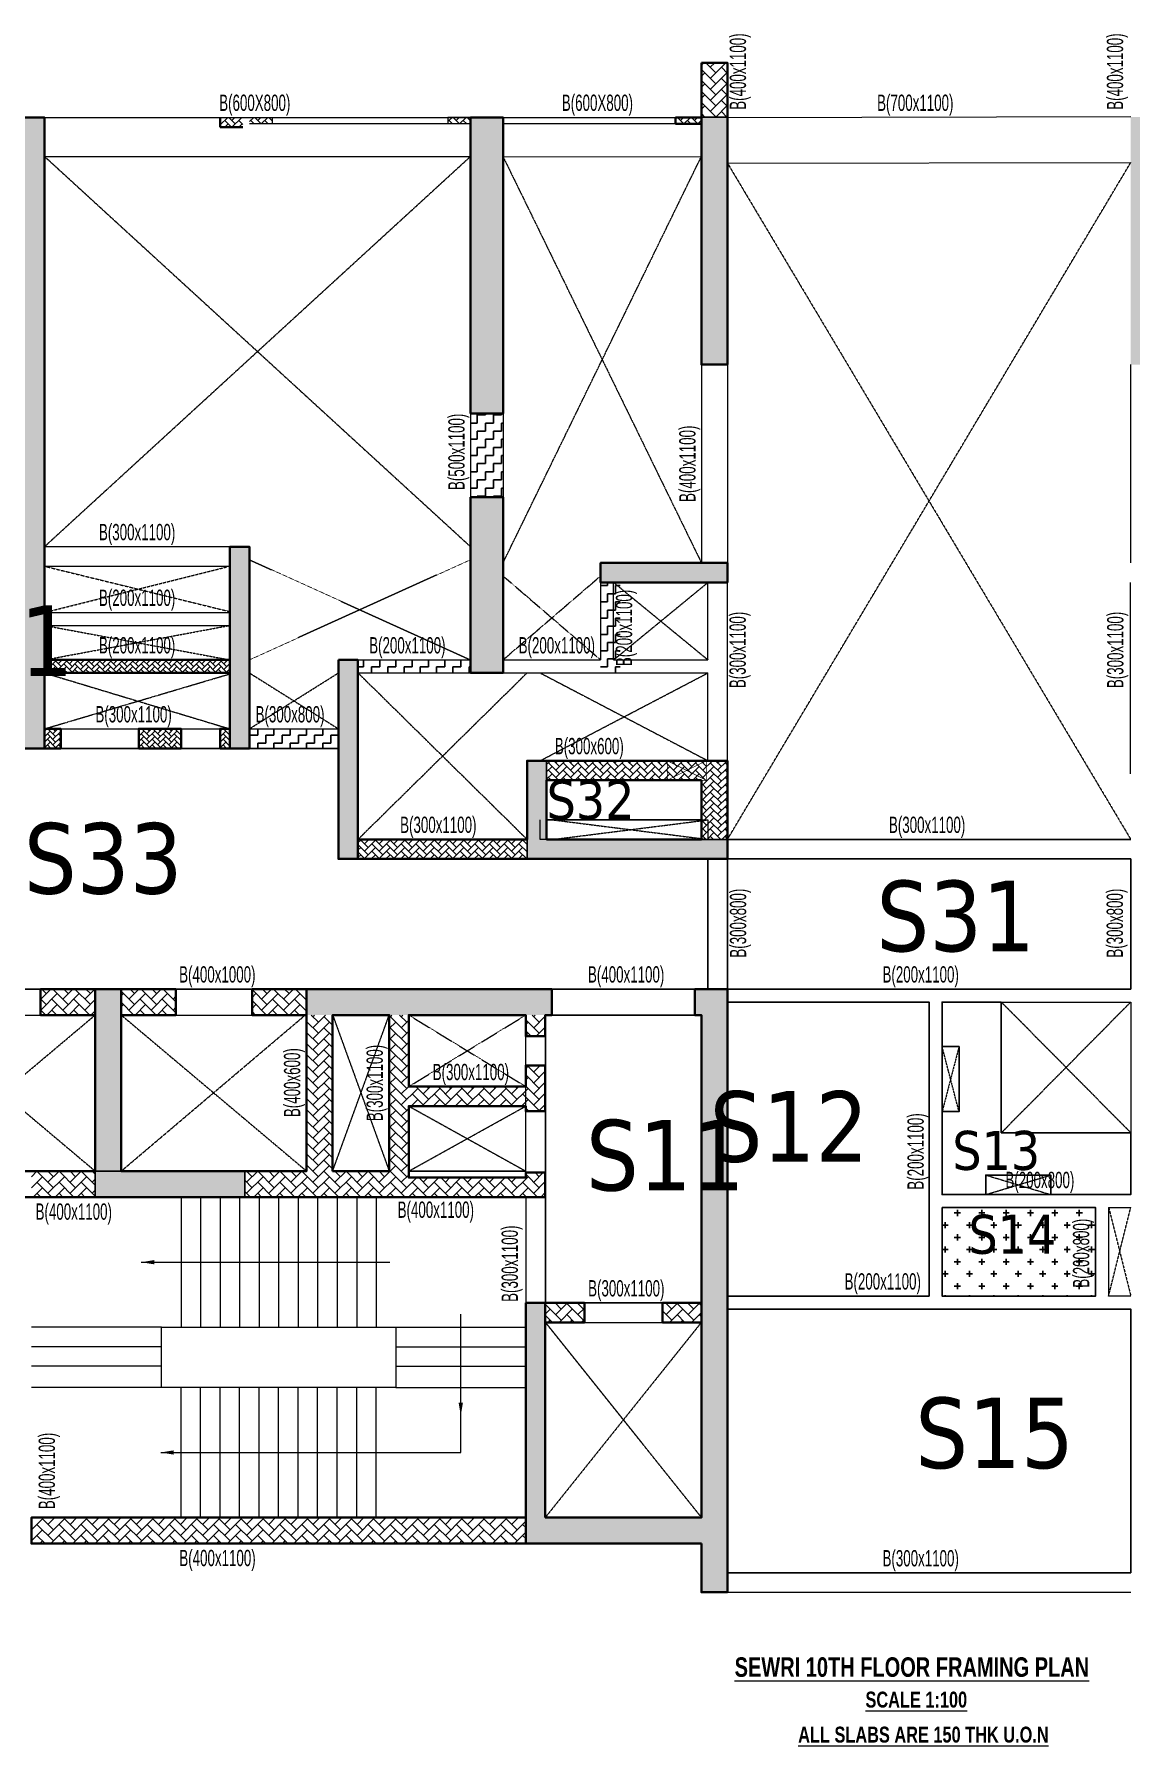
# Model space of a CAD drawing. Header units: millimetres. Extents: x -2 to 66976, y 42 to 26355.
# Drawn here: x 14901 to 31758, y 42 to 26355 of the extents above; entities that cross this region are included whole.
import ezdxf

# ---------------------------------------------------------------- set-up
doc = ezdxf.new("R2010")
doc.units = ezdxf.units.MM
doc.linetypes.add('HIDDEN', pattern=[0.375, 0.25, -0.125])
for name, color, linetype, lineweight in [('A-ANNO-DIMS', 8, 'Continuous', 15), ('A-DETL-MISC', 35, 'Continuous', 15), ('A-HIDD-ABVE', 8, 'HIDDEN', 20), ('G-ANNO-TEXT', 231, 'Continuous', 9), ('S-BEAM', 7, 'Continuous', 18), ('S-BEAM-IDEN', 2, 'Continuous', 9), ('S-COL HATCH', 9, 'Continuous', 0), ('S-COLS', 5, 'Continuous', 35), ('S-WALL', 4, 'Continuous', 18)]:
    doc.layers.add(name, color=color, linetype=linetype, lineweight=lineweight)
for name, color, linetype in [('changes', 7, 'Continuous'), ('S-CUTOUT', 1, 'Continuous'), ('SUNK SLAB', 8, 'Continuous')]:
    doc.layers.add(name, color=color, linetype=linetype)
doc.styles.add('Dim.s & Anno.(Misc.)', font='ARIALN.TTF')
doc.styles.add('Swis721 LtCn BT', font='swisscl.ttf', dxfattribs={"width": 0.9, "height": 233.355162})
doc.styles.add('Swis721 LtCn BT_2', font='swisscl.ttf', dxfattribs={"height": 244.992296})
doc.dimstyles.new('A-GFC-100', dxfattribs={"dimscale": 100, "dimtxt": 1.75, "dimasz": 1.5, "dimexe": 1.5, "dimexo": 0, "dimgap": 1, "dimtad": 1, "dimdsep": 46, "dimtxsty": 'Dim.s & Anno.(Misc.)', "dimblk": 'ARCHTICK', "dimcen": 0, "dimdle": 1.5, "dimclrd": 256, "dimclre": 8, "dimclrt": 6, "dimazin": 2, "dimtfac": 1, "dimtix": 1, "dimtmove": 2, "dimatfit": 3, "dimfxl": 1, "dimtolj": 1, "dimlwd": -1, "dimlwe": 9, "dimarcsym": 0})
pattern_1 = [(45, (-31802317.5, 20729084.55), (0, 169.7056275), [360, -120]), (135, (-31802232.65, 20729169.4), (1e-14, 169.7056275), [360, -120])]
pattern_2 = [(45, (-31802317.5, 20729084.55), (0, 113.13708499), [240, -80]), (135, (-31802260.93, 20729141.12), (9e-15, 113.13708499), [240, -80])]
pattern_3 = [(45, (-15037.47, -17858.63), (0, 107.76307), [228.6, -76.2]), (135, (-14983.584, -17804.75), (7e-15, 107.76307), [228.6, -76.2])]
pattern_4 = [(45, (-15037.89, -17858.63), (0, 107.76307), [228.6, -76.2]), (135, (-14984.01, -17804.744), (7e-15, 107.76307), [228.6, -76.2])]
pattern_5 = [(45, (-31618808, 20746156.34), (0, 169.7056275), [360, -120]), (135, (-31618723.15, 20746241.2), (1e-14, 169.7056275), [360, -120])]
pattern_6 = [(0, (-31792413.79, 20733377.97), (125, 125), [125, -125]), (90, (-31792288.79, 20733377.97), (-125, 125), [125, -125])]

# ---------------------------------------------------------------- blocks, each defined once
blk = doc.blocks.new('_ARCHTICK')
at = {"color": 0, "linetype": 'ByBlock', "const_width": 0.15}
blk.add_lwpolyline([(-0.5, -0.5), (0.5, 0.5)], dxfattribs=at)
blk = doc.blocks.new('A$Cbe320e20')
at = {"layer": 'S-COL HATCH'}
h = blk.add_hatch(dxfattribs=at)
h.set_pattern_fill('AR-HBONE', color=256, scale=30)
h.set_pattern_definition(pattern_1)
h.paths.add_polyline_path([(15654, 17040), (15254, 17040), (15254, 16206), (15254, 16206), (15654, 16206)])
at = {"layer": 'S-COL HATCH', "transparency": 33554687}
h = blk.add_hatch(color=256, dxfattribs=at)
h.dxf.hatch_style = 1
h.paths.add_polyline_path([(4654, 6500), (5154, 6500), (5154, 16200), (4654, 16200)])
h = blk.add_hatch(color=256, dxfattribs=at)
h.dxf.hatch_style = 1
h.paths.add_polyline_path([(11704, 11650), (12204, 11650), (12204, 16200), (11704, 16200)])
h = blk.add_hatch(color=256, dxfattribs=at)
h.dxf.hatch_style = 1
h.paths.add_polyline_path([(15254, 16206), (15654, 16206), (15654, 12400), (15254, 12400)])
h = blk.add_hatch(color=256, dxfattribs=at)
h.dxf.hatch_style = 1
h.paths.add_polyline_path([(22254, 16206), (21854, 16206), (21854, 12400), (22254, 12400)])
h = blk.add_hatch(color=256, dxfattribs=at)
h.dxf.hatch_style = 1
h.paths.add_polyline_path([(12204, 10360), (11704, 10360), (11704, 7660), (12204, 7660)])
h = blk.add_hatch(color=256, dxfattribs=at)
h.dxf.hatch_style = 1
h.paths.add_polyline_path([(8304, 6500), (8304, 9600), (8004, 9600), (8004, 6500)])
h = blk.add_hatch(color=256, dxfattribs=at)
h.dxf.hatch_style = 1
h.paths.add_polyline_path([(15654, 9350), (13704, 9350), (13704, 9050), (15654, 9050)])
at = {"layer": 'S-COL HATCH'}
h = blk.add_hatch(dxfattribs=at)
h.set_pattern_fill('AR-HBONE', color=256, scale=15)
h.set_pattern_definition([(45, (-31365336.03, 20949949.553), (0, 84.85281374), [180, -60]), (135, (-31365293.6, 20949991.98), (7e-15, 84.85281374), [180, -60])])
h.paths.add_polyline_path([(5154, 7860), (5154, 7660), (8004, 7660), (8004, 7860)])
at = {"layer": 'S-COL HATCH', "transparency": 33554687}
h = blk.add_hatch(color=256, dxfattribs=at)
h.dxf.hatch_style = 1
h.paths.add_polyline_path([(9974, 7860), (9674, 7860), (9674, 4800), (9974, 4800), (9974, 5100)])
at = {"layer": 'S-COL HATCH'}
h = blk.add_hatch(dxfattribs=at)
h.set_pattern_fill('AR-HBONE', color=256, scale=15)
h.set_pattern_definition([(45, (-31367286.02, 20948789.55), (0, 84.85281374), [180, -60]), (135, (-31367243.596, 20948831.98), (7e-15, 84.85281374), [180, -60])])
h.paths.add_polyline_path([(5154, 6800), (5154, 6500), (5404, 6500), (5404, 6800)])
h = blk.add_hatch(dxfattribs=at)
h.set_pattern_fill('AR-HBONE', color=256, scale=15)
h.set_pattern_definition([(45, (-31365336.03, 20948789.553), (0, 84.85281374), [180, -60]), (135, (-31365293.6, 20948831.98), (7e-15, 84.85281374), [180, -60])])
h.paths.add_polyline_path([(6604, 6800), (6604, 6500), (7254, 6500), (7254, 6800)])
h = blk.add_hatch(dxfattribs=at)
h.set_pattern_fill('AR-HBONE', color=256, scale=15)
h.set_pattern_definition([(45, (-31364586.025, 20948789.55), (0, 84.85281374), [180, -60]), (135, (-31364543.6, 20948831.98), (7e-15, 84.85281374), [180, -60])])
h.paths.add_polyline_path([(7854, 6800), (7854, 6500), (8004, 6500), (8004, 6800)])
at = {"layer": 'S-COL HATCH', "transparency": 33554687}
h = blk.add_hatch(color=256, dxfattribs=at)
h.dxf.hatch_style = 1
h.paths.add_polyline_path([(12574, 6310), (12874, 6310), (12874, 5100), (15654, 5100), (15654, 4800), (12574, 4800)])
at = {"layer": 'S-COL HATCH'}
h = blk.add_hatch(dxfattribs=at)
h.set_pattern_fill('AR-HBONE', color=256, scale=20)
h.set_pattern_definition(pattern_2)
h.paths.add_polyline_path([(15254, 6010), (15254, 5100), (15254, 5100), (15254, 5100), (15654, 5100), (15654, 6310), (12874, 6310), (12874, 6010), (12874, 6010)])
h = blk.add_hatch(dxfattribs=at)
h.set_pattern_fill('AR-HBONE', color=256, scale=20)
h.set_pattern_definition(pattern_2)
h.paths.add_polyline_path([(12574, 5100), (9974, 5100), (9974, 4800), (12574, 4800)])
h = blk.add_hatch(dxfattribs=at)
h.set_pattern_fill('AR-HBONE', color=256, scale=30)
h.set_pattern_definition(pattern_5)
h.paths.add_polyline_path([(5935, 2400), (5935, 2800), (5095, 2800), (5095, 2400)])
at = {"layer": 'S-COL HATCH', "transparency": 33554687}
h = blk.add_hatch(color=256, dxfattribs=at)
h.dxf.hatch_style = 1
h.paths.add_polyline_path([(5934, 2800), (6334, 2800), (6334, 0), (5934, 0)])
at = {"layer": 'S-COL HATCH'}
h = blk.add_hatch(dxfattribs=at)
h.set_pattern_fill('AR-HBONE', color=256, scale=30)
h.set_pattern_definition(pattern_5)
h.paths.add_polyline_path([(7175, 2400), (7175, 2800), (6335, 2800), (6335, 2400)])
h = blk.add_hatch(dxfattribs=at)
h.set_pattern_fill('AR-HBONE', color=256, scale=30)
h.set_pattern_definition(pattern_5)
h.paths.add_polyline_path([(9185, 2400), (9185, 2800), (8345, 2800), (8345, 2400), (8675, 2400)])
at = {"layer": 'S-COL HATCH', "transparency": 33554687}
h = blk.add_hatch(color=256, dxfattribs=at)
h.dxf.hatch_style = 1
h.paths.add_polyline_path([(9184, 2800), (12954, 2800), (12954, 2400), (9184, 2400)])
h = blk.add_hatch(color=256, dxfattribs=at)
h.dxf.hatch_style = 1
h.paths.add_polyline_path([(12854, -2025), (12554, -2025), (12554, -5325), (12554, -5725), (15254, -5725), (15254, -6475), (15654, -6475), (15654, -5325), (15654, -5325), (15654, 2800), (15154, 2800), (15154, 2400), (15254, 2400), (15254, -5325), (15254, -5325), (12854, -5325), (12854, -5325)])
at = {"layer": 'S-COL HATCH'}
h = blk.add_hatch(dxfattribs=at)
h.set_pattern_fill('AR-HBONE', color=256, scale=30)
h.set_pattern_definition(pattern_1)
h.paths.add_polyline_path([(10454, 2400), (10754, 2400), (10754, 1300), (12554, 1300), (12554, 1625), (12854, 1625), (12854, 922), (12554, 922), (12554, 1000), (10754, 1000), (10754, -100), (12554, -100), (12554, -23), (12854, -23), (12854, -400), (8234, -400), (8234, 0), (10454, 0)])
h = blk.add_hatch(dxfattribs=at)
h.set_pattern_fill('AR-HBONE', color=256, scale=30)
h.set_pattern_definition(pattern_1)
h.paths.add_polyline_path([(9184, 0), (9584, 0), (9584, 2400), (9184, 2400)])
h = blk.add_hatch(dxfattribs=at)
h.set_pattern_fill('AR-HBONE', color=256, scale=30)
h.set_pattern_definition(pattern_1)
h.paths.add_polyline_path([(12554, 2400), (12854, 2400), (12854, 2075), (12554, 2075)])
h = blk.add_hatch(dxfattribs=at)
h.set_pattern_fill('AR-HBONE', color=256, scale=30)
h.set_pattern_definition(pattern_1)
h.paths.add_polyline_path([(5934, 0), (4954, 0), (4954, -400), (5934, -400)])
at = {"layer": 'S-COL HATCH', "transparency": 33554687}
h = blk.add_hatch(color=256, dxfattribs=at)
h.dxf.hatch_style = 1
h.paths.add_polyline_path([(5934, 0), (8234, 0), (8234, -400), (5934, -400)])
at = {"layer": 'S-COL HATCH'}
h = blk.add_hatch(dxfattribs=at)
h.set_pattern_fill('AR-HBONE', color=256, scale=30)
h.set_pattern_definition([(45, (-31802317.5, 20677155.55), (0, 169.7056275), [360, -120]), (135, (-31802232.65, 20677240.4), (1e-14, 169.7056275), [360, -120])])
h.paths.add_polyline_path([(13454, -2025), (12854, -2025), (12854, -2325), (13454, -2325)])
h.paths.add_polyline_path([(15254, -2025), (14654, -2025), (14654, -2325), (15254, -2325)])
h = blk.add_hatch(dxfattribs=at)
h.set_pattern_fill('AR-HBONE', color=256, scale=30)
h.set_pattern_definition(pattern_1)
h.paths.add_polyline_path([(4954, -5325), (12554, -5325), (12554, -5725), (4954, -5725)])
at = {"layer": 'S-WALL'}
h = blk.add_hatch(dxfattribs=at)
h.set_pattern_fill('FP_1', color=1, style=0, pattern_type=2)
h.set_pattern_definition(pattern_4)
h.paths.add_polyline_path([(8205, 16050), (8205, 16200), (7855, 16200), (7855, 16050)])
h = blk.add_hatch(dxfattribs=at)
h.set_pattern_fill('FP_1', color=1, style=0, pattern_type=2)
h.set_pattern_definition(pattern_4)
h.paths.add_polyline_path([(8205, 16050), (8205, 16200), (7855, 16200), (7855, 16050)])
h = blk.add_hatch(dxfattribs=at)
h.set_pattern_fill('FP_1', color=1, style=0, pattern_type=2)
h.set_pattern_definition([(45, (-18086.774, -17858.63), (0, 107.76307), [228.6, -76.2]), (135, (-18032.89, -17804.745), (7e-15, 107.76307), [228.6, -76.2])])
h.paths.add_polyline_path([(8656, 16100), (8656, 16200), (8306, 16200), (8306, 16100)])
h = blk.add_hatch(dxfattribs=at)
h.set_pattern_fill('FP_1', color=1, style=0, pattern_type=2)
h.set_pattern_definition(pattern_3)
h.paths.add_polyline_path([(11705, 16100), (11705, 16200), (11355, 16200), (11355, 16100)])
h = blk.add_hatch(dxfattribs=at)
h.set_pattern_fill('FP_1', color=1, style=0, pattern_type=2)
h.set_pattern_definition(pattern_3)
h.paths.add_polyline_path([(11705, 16100), (11705, 16200), (11355, 16200), (11355, 16100)])
h = blk.add_hatch(dxfattribs=at)
h.set_pattern_fill('FP_1', color=1, style=0, pattern_type=2)
h.set_pattern_definition(pattern_3)
h.paths.add_polyline_path([(15255, 16100), (15255, 16200), (14855, 16200), (14855, 16100)])
h = blk.add_hatch(dxfattribs=at)
h.set_pattern_fill('FP_1', color=1, style=0, pattern_type=2)
h.set_pattern_definition(pattern_3)
h.paths.add_polyline_path([(15255, 16100), (15255, 16200), (14855, 16200), (14855, 16100)])
at = {"layer": 'changes'}
for p, q in [((15254, 16206), (15654, 16206)), ((15654, 5100), (15654, 4800))]:
    blk.add_line(p, q, dxfattribs=at)
for points in [[(12574, 6310), (12874, 6310), (12874, 5100), (15654, 5100), (15654, 4800), (12574, 4800)], [(5934, 0), (8234, 0), (8234, -400), (5934, -400)]]:
    blk.add_lwpolyline(points, close=True, dxfattribs=at)
at = {"layer": 'S-COL HATCH'}
blk.add_line((12874, 6010), (12874, 6310), dxfattribs=at)
at = {"layer": 'S-COLS'}
for p, q in [((9974, 5100), (9974, 4800)), ((5095, 2800), (5095, 2400)), ((5095, 2800), (7175, 2800)), ((7175, 2400), (7175, 2800)), ((8345, 2800), (8345, 2400)), ((8345, 2800), (9184, 2800)), ((5095, 2400), (5934, 2400)), ((6334, 2400), (7175, 2400)), ((8345, 2400), (9184, 2400)), ((12554, -2025), (12554, -5325)), ((12854, -2025), (12854, -5325)), ((12554, -5325), (12554, -5725))]:
    blk.add_line(p, q, dxfattribs=at)
for points in [[(15254, 17040), (15654, 17040), (15654, 12400), (15254, 12400)], [(11704, 11650), (12204, 11650), (12204, 16200), (11704, 16200)], [(11704, 10360), (11704, 7660), (12204, 7660), (12204, 10360)], [(15654, 9350), (13704, 9350), (13704, 9050), (15654, 9050)], [(9674, 7860), (9674, 4800), (15654, 4800), (15654, 6310), (12574, 6310), (12574, 5100), (9974, 5100), (9974, 7860), (9674, 7860)], [(15254, 6010), (12874, 6010), (12874, 5100), (15254, 5100)], [(9584, 0), (10454, 0), (10454, 2400), (9584, 2400)]]:
    blk.add_lwpolyline(points, close=True, dxfattribs=at)
at = {"layer": 'S-COLS', "elevation": 0}
for points in [[(4654, 6500), (5154, 6500), (5154, 16200), (4654, 16200)], [(8004, 9600), (8304, 9600), (8304, 6500), (8004, 6500)], [(8004, 7660), (5154, 7660), (5154, 7860), (8004, 7860)], [(5404, 6500), (5154, 6500), (5154, 6800), (5404, 6800)], [(7254, 6500), (6604, 6500), (6604, 6800), (7254, 6800)], [(8004, 6500), (7854, 6500), (7854, 6800), (8004, 6800)]]:
    blk.add_lwpolyline(points, close=True, dxfattribs=at)
at = {"layer": 'S-COLS'}
for points in [[(9184, 2800), (12954, 2800), (12954, 2400), (12854, 2400), (12854, 2075), (12554, 2075), (12554, 2400), (11654, 2400), (10754, 2400), (10754, 1300), (12554, 1300), (12554, 1625), (12854, 1625), (12854, 922), (12554, 922), (12554, 1000), (10754, 1000), (10754, -100), (11654, -100), (12554, -100), (12554, -23), (12854, -23), (12854, -400), (10754, -400), (10754, -400), (-400, -400)], [(3084, 2800), (3084, 0), (5934, 0), (5934, 2800)], [(5934, 2800), (6334, 2800)], [(6334, 2800), (6334, 0), (9184, 0), (9184, 2800)], [(15654, -5325), (15654, 2800), (15154, 2800), (15154, 2400), (15254, 2400), (15254, -5325), (12854, -5325)], [(12854, -2325), (13454, -2325), (13454, -2025), (12554, -2025)], [(15254, -2325), (14654, -2325), (14654, -2025), (15254, -2025)], [(12554, -5325), (4954, -5325), (4954, -5725), (15254, -5725)], [(15254, -5725), (15254, -6475), (15654, -6475), (15654, -5325)]]:
    blk.add_lwpolyline(points, dxfattribs=at)
at = {"layer": 'S-CUTOUT', "const_width": 10}
blk.add_lwpolyline([(14729, 6310), (15329, 6310), (15329, 6010), (14729, 6010)], close=True, dxfattribs=at)
for points in [[(14729, 6310), (15329, 6010)], [(15329, 6310), (14729, 6010)]]:
    blk.add_lwpolyline(points, dxfattribs=at)
at = {"layer": 'S-WALL', "lineweight": 35}
for p, q in [((5155, 16200), (4305, 16200)), ((7855, 16200), (7855, 16050)), ((15255, 16200), (14855, 16200)), ((14855, 16200), (14855, 16100)), ((14855, 16100), (15255, 16100)), ((7855, 16050), (8205, 16050))]:
    blk.add_line(p, q, dxfattribs=at)
at = {"layer": 'S-WALL', "color": 7}
for p, q in [((8304, 16200), (11355, 16200)), ((11704, 16100), (8304, 16100)), ((8655, 16200), (8655, 16100)), ((11355, 16200), (11355, 16100)), ((12205, 16200), (11355, 16200)), ((12205, 16200), (14855, 16200)), ((14855, 16100), (12205, 16100))]:
    blk.add_line(p, q, dxfattribs=at)

msp = doc.modelspace()

# ---------------------------------------------------------------- hatches: boundary and pattern name
at = {"layer": 'changes'}
h = msp.add_hatch(dxfattribs=at)
h.set_pattern_fill('CROSS', color=256, scale=750, style=0)
h.set_pattern_definition([(0, (-31352080.2, 21119608.4), (187.5, 187.5), [93.75, -281.25]), (90, (-31352033.32, 21119561.53), (-187.5, 187.5), [93.75, -281.25])])
h.paths.add_polyline_path([(31218.1, 8316.5), (28858.1, 8316.5), (28858.1, 6956.5), (31218.1, 6956.5)])
at = {"layer": 'SUNK SLAB'}
h = msp.add_hatch(dxfattribs=at)
h.set_pattern_fill('ZIGZAG', color=8, scale=1000, style=0)
h.set_pattern_definition(pattern_6)
h.paths.add_polyline_path([(22108.1, 20526.5), (21608.1, 20526.5), (21608.1, 19236.5), (22108.1, 19236.5)])
h = msp.add_hatch(dxfattribs=at)
h.set_pattern_fill('ZIGZAG', color=8, scale=1000, style=0)
h.set_pattern_definition(pattern_6)
h.paths.add_polyline_path([(23908.1, 17926.5), (23608.1, 17926.5), (23608.1, 16536.6), (23908.1, 16536.6)])
h = msp.add_hatch(dxfattribs=at)
h.set_pattern_fill('ZIGZAG', color=8, scale=1000, style=0)
h.set_pattern_definition(pattern_6)
h.paths.add_polyline_path([(21608.1, 16736.5), (19878.1, 16736.5), (19878.1, 16736.5), (19878.1, 16536.5), (21608.1, 16536.5)])
h = msp.add_hatch(dxfattribs=at)
h.set_pattern_fill('ZIGZAG', color=8, scale=1000, style=0)
h.set_pattern_definition([(0, (-31792413.79, 20824203.59), (125, 125), [125, -125]), (90, (-31792288.79, 20824203.59), (-125, 125), [125, -125])])
h.paths.add_polyline_path([(19578.1, 15676.5), (18208.1, 15676.5), (18208.1, 15376.5), (19578.1, 15376.5)])

# ---------------------------------------------------------------- linework, layer by layer
at = {"layer": 'A-ANNO-DIMS', "ltscale": 500, "elevation": 0}
msp.add_lwpolyline([(20668, 4551.3), (21458.1, 4551.3), (21458.1, 5116.3)], dxfattribs=at)
at = {"layer": 'A-DETL-MISC'}
for p, q in [((17158.1, 8476.5, 0), (17158.1, 6476.5, 0)), ((17458.1, 8476.5, 0), (17458.1, 6476.5, 0)), ((17758.1, 8476.5, 0), (17758.1, 6476.5, 0)), ((18058.1, 8476.5, 0), (18058.1, 6476.5, 0)), ((18358.1, 8476.5, 0), (18358.1, 6476.5, 0)), ((18658.1, 8476.5, 0), (18658.1, 6476.5, 0)), ((18958.1, 8476.5, 0), (18958.1, 6476.5, 0)), ((19258.1, 8476.5, 0), (19258.1, 6476.5, 0)), ((19558.1, 8476.5, 0), (19558.1, 6476.5, 0)), ((19858.1, 8476.5, 0), (19858.1, 6476.5, 0)), ((20158.1, 8476.4, 0), (20158.1, 6476.6, 0)), ((17158.1, 3551.3, 0), (17158.1, 5551.3, 0)), ((17458.1, 3551.3, 0), (17458.1, 5551.3, 0)), ((17758.1, 3551.3, 0), (17758.1, 5551.3, 0)), ((18058.1, 3551.3, 0), (18058.1, 5551.3, 0)), ((18358.1, 3551.3, 0), (18358.1, 5551.3, 0)), ((18658.1, 3551.3, 0), (18658.1, 5551.3, 0)), ((18958.1, 3551.3, 0), (18958.1, 5551.3, 0)), ((19258.1, 3551.3, 0), (19258.1, 5551.3, 0)), ((19558.1, 3551.3, 0), (19558.1, 5551.3, 0)), ((19858.1, 3551.3, 0), (19858.1, 5551.3, 0)), ((20158.1, 3551.4, 0), (20158.1, 5551.3, 0))]:
    msp.add_line(p, q, dxfattribs=at)
at = {"layer": 'A-DETL-MISC', "elevation": 0}
for points in [[(16858.1, 6476.5), (14858.1, 6476.5)], [(20458.1, 6476.5), (22458.1, 6476.5)], [(16858.1, 6176.5), (14858.1, 6176.5)], [(20458.1, 6176.5), (22458.1, 6176.5)], [(16858.1, 5876.5), (14858.1, 5876.5)], [(20458.1, 5876.5), (22458.1, 5876.5)], [(16858.1, 5551.3), (14858.1, 5551.3)], [(20458.1, 5551.3), (22458.1, 5551.3)]]:
    msp.add_lwpolyline(points, dxfattribs=at)
msp.add_lwpolyline([(20458.1, 6476.5), (20458.1, 5551.3), (16858.1, 5551.3), (16858.1, 6476.5)], close=True, dxfattribs=at)
at = {"layer": 'A-HIDD-ABVE', "linetype": 'HIDDEN'}
for p, q in [((15058.1, 24476.5, 0), (21608.1, 18476.6, 0)), ((15058.1, 18476.6, 0), (21608.1, 24476.5, 0)), ((22108.1, 18226.5, 0), (25158.1, 24477.3, 0)), ((22108.1, 24471.5, 0), (25158.1, 18226.5, 0)), ((25558.1, 13976.5, 0), (31758.7, 24383.4, 0)), ((25558.7, 24371.5, 0), (31758.1, 13976.5, 0)), ((15058.1, 18176.5, 0), (17908.1, 17479, 0)), ((15058.1, 17466.6, 0), (17858.1, 18164.1, 0)), ((17908.1, 18176.5, 0), (17908.1, 18176.5, 0)), ((18208.1, 18276.6, 0), (21608.1, 16736.5, 0)), ((21608.1, 18276.6, 0), (18208.1, 16736.5, 0)), ((22108.1, 18026.5, 0), (23608.1, 16736.5, 0)), ((22108.1, 16736.5, 0), (23608.1, 18026.5, 0)), ((23808.1, 17926.5, 0), (25258.1, 16736.5, 0)), ((23808.1, 16736.5, 0), (25258.1, 17926.5, 0)), ((15058.1, 17266.6, 0), (17908.1, 16736.6, 0)), ((15058.1, 16736.6, 0), (17908.1, 17266.6, 0)), ((15058, 15676.5, 0), (17908.1, 16521.5, 0)), ((15058.1, 16536.5, 0), (17908.1, 15676.5, 0)), ((18208.1, 16536.5, 0), (19578.1, 15676.5, 0)), ((18208.1, 15676.5, 0), (19578.1, 16536.5, 0)), ((19878.1, 16536.5, 0), (22478.1, 13976.5, 0)), ((22478.1, 16536.5, 0), (19878.1, 13976.5, 0)), ((22678.1, 16536.5, 0), (25258.1, 15186.5, 0)), ((22678.1, 15186.5, 0), (25258.1, 16536.5, 0)), ((22878.1, 14276.7, 0), (25258.1, 13976.5, 0)), ((22878.1, 13976.5, 0), (25258.1, 14276.7, 0)), ((29768.1, 11476.5, 0), (31758.1, 9466.5, 0)), ((29768.1, 9466.5, 0), (31758.1, 11476.5, 0)), ((12988.1, 11276.5, 0), (15838.1, 8876.5, 0)), ((12988.1, 8876.5, 0), (15838.1, 11276.5, 0)), ((16238.1, 11276.5, 0), (19088.1, 8876.5, 0)), ((16238.1, 8876.5, 0), (19068.1, 11276.5, 0)), ((19488.1, 11276.5, 0), (20358.1, 8876.5, 0)), ((19488.1, 8876.5, 0), (20358.1, 11276.5, 0)), ((20658.1, 11276.5, 0), (22458.1, 10176.5, 0)), ((20658.1, 10176.5, 0), (22458.1, 11276.5, 0)), ((29118.1, 10791.5, 0), (28858.1, 9791.5, 0)), ((29118.1, 9791.5, 0), (28858.1, 10791.5, 0)), ((20658.1, 9876.5, 0), (22458.1, 8876.5, 0)), ((20658.1, 8876.5, 0), (22458.1, 9876.5, 0)), ((29528.1, 8816.5, 0), (30528.1, 8516.5, 0)), ((29528.1, 8516.5, 0), (30528.1, 8816.5, 0)), ((31418.1, 8316.5, 0), (31758.1, 6956.5, 0)), ((31418.1, 6956.5, 0), (31758.1, 8316.5, 0)), ((22758.1, 6551.3, 0), (25158.1, 3551.3, 0)), ((22758.1, 3551.3, 0), (25158.1, 6551.3, 0))]:
    msp.add_line(p, q, dxfattribs=at)
at = {"layer": 'changes'}
msp.add_line((20658.1, 8876.5, 0), (22458.1, 8876.5, 0), dxfattribs=at)
at = {"layer": 'changes', "color": 1, "elevation": 0}
for points in [[(7818.1, 13676.5), (7818.1, 11676.5), (25258.1, 11676.5), (25258.1, 13676.5), (19578.1, 13676.5), (19578.1, 15376.5), (12208.1, 15376.5), (12208.1, 13676.5)], [(22778.1, 14886.5), (25158.1, 14886.5), (25158.1, 14276.7), (22778.1, 14276.7)], [(25558.1, 13676.5), (31758.1, 13676.5), (31758.1, 11676.5), (25558.1, 11676.5)], [(25558.1, 11476.5), (28658.1, 11476.5), (28658.1, 6956.5), (25558.1, 6956.5)], [(29768.1, 11476.5), (28858.1, 11476.5), (28858.1, 10791.5), (29118.1, 10791.5), (29118.1, 9791.5), (28858.1, 9791.5), (28858.1, 8516.5), (29528.1, 8516.5), (29528.1, 8816.5), (30528.1, 8816.5), (30528, 8516.6), (31758.1, 8516.5), (31758.1, 9466.5), (29768.1, 9466.5)], [(22758.1, 11276.5), (25158.1, 11276.5), (25158.1, 6851.3), (22758.1, 6851.3)], [(28858.1, 8316.5), (31218.1, 8316.5), (31218.1, 6956.5), (28858.1, 6956.5)], [(25558.1, 6756.5), (31758.1, 6756.5), (31758.1, 2701.3), (25558.1, 2701.3)]]:
    msp.add_lwpolyline(points, close=True, dxfattribs=at)
at = {"layer": 'S-BEAM'}
for p, q in [((15058.1, 25076.5, 0), (21608.1, 25076.5, 0)), ((22108.1, 25076.5, 0), (25158.1, 25082.4, 0)), ((25558.1, 25076.5, 0), (31758.1, 25088.4, 0)), ((15058.1, 24476.5, 0), (21608.1, 24476.5, 0)), ((22108.1, 24471.5, 0), (25158.1, 24477.3, 0)), ((25558.1, 24371.5, 0), (31756.3, 24383.4, 0)), ((25158.1, 21276.5, 0), (25158.1, 18226.6, 0)), ((25558.1, 21276.5, 0), (25558.1, 18226.5, 0)), ((31756.3, 21276.5, 0), (31756.3, 18226.5, 0)), ((21608.1, 20526.5, 0), (21608.1, 19236.5, 0)), ((22108.1, 20526.5, 0), (22108.1, 19236.5, 0)), ((17908.1, 18476.5, 0), (15058.1, 18476.6, 0)), ((15058.1, 18176.5, 0), (17908.1, 18176.5, 0)), ((17908.1, 18176.5, 0), (17908.1, 18176.5, 0)), ((23608.1, 17926.5, 0), (23608.1, 16736.5, 0)), ((23808.1, 16736.5, 0), (23808.1, 17926.5, 0)), ((25258.1, 16736.5, 0), (25258.1, 17926.5, 0)), ((25558.1, 14986.5, 0), (25558.1, 17926.5, 0)), ((31756.3, 14986.5, 0), (31756.3, 17926.5, 0)), ((15058.1, 17466.6, 0), (17908.1, 17466.6, 0)), ((15058.1, 17266.5, 0), (17908.1, 17266.6)), ((17908.1, 17266.6), (17908.1, 17266.6)), ((15058.1, 16736.6, 0), (17908.1, 16736.6, 0)), ((19878.1, 16736.5, 0), (21608.1, 16736.5, 0)), ((22108.1, 16736.5, 0), (23608.1, 16736.5, 0)), ((23808.1, 16736.5, 0), (25258.1, 16736.5, 0)), ((15058.1, 16536.5, 0), (17908.1, 16536.6, 0)), ((19878.1, 16536.5, 0), (21608.1, 16536.5, 0)), ((22108.1, 16536.5, 0), (25258.1, 16536.5, 0)), ((25258.1, 15186.5, 0), (25258.1, 16536.5, 0)), ((15058.1, 15676.5, 0), (17908.1, 15676.5, 0)), ((18208.1, 15676.5, 0), (19578.1, 15676.5, 0)), ((25558.1, 13976.5, 0), (31758.1, 13976.5, 0)), ((31758.1, 13976.5, 0), (25558.1, 13976.5, 0)), ((29768.1, 11476.5, 0), (31758.1, 11476.5, 0)), ((12988.1, 11276.5, 0), (15838.1, 11276.5, 0)), ((16238.1, 11276.5, 0), (19068.1, 11276.5, 0)), ((22458.1, 8854, 0), (22458.1, 11276.5, 0)), ((22458.1, 8476.5, 0), (22458.1, 6851.3, 0)), ((28858.1, 8316.5, 0), (28858.1, 6956.5, 0)), ((28858.1, 8316.5, 0), (31218.1, 8316.5, 0)), ((31218.1, 8316.5, 0), (31218.1, 6956.5, 0)), ((31418.1, 8316.5, 0), (31758.1, 8316.5, 0)), ((31418.1, 8316.5, 0), (31418.1, 6956.5, 0)), ((31218.1, 6956.5, 0), (28858.1, 6956.5, 0)), ((31758.1, 6956.5, 0), (31418.1, 6956.5, 0)), ((23358.1, 6551.3, 0), (24558.1, 6551.3, 0)), ((25558.1, 2401.3, 0), (31758.1, 2401.3, 0))]:
    msp.add_line(p, q, dxfattribs=at)
at = {"layer": 'S-BEAM', "linetype": 'HIDDEN'}
for p, q in [((15058.1, 15376.5, 0), (17908.1, 15376.5, 0)), ((18208.1, 15376.5, 0), (19578.1, 15376.5, 0)), ((25258.1, 13676.5, 0), (25258.1, 11676.5, 0)), ((25558.1, 13676.5, 0), (31758.1, 13676.5, 0)), ((25558.1, 13676.5, 0), (25558.1, 11676.5, 0)), ((31758.1, 13676.5, 0), (25558.1, 13676.5, 0)), ((31758.1, 13676.5, 0), (31758.1, 11676.5, 0)), ((12988.1, 11676.5, 0), (15838.1, 11676.5, 0)), ((16238.1, 11676.5, 0), (17053.7, 11676.5, 0)), ((17078.1, 11676.5, 0), (19088.1, 11676.5, 0)), ((22858.1, 11676.5, 0), (25058, 11676.5, 0)), ((25558.1, 11676.5, 0), (31758.1, 11676.5, 0)), ((25558.1, 11476.5, 0), (28658.1, 11476.5, 0)), ((28658.1, 11476.5, 0), (28658.1, 6956.5, 0)), ((28857.3, 11476.5, 0), (29768.1, 11476.5, 0)), ((28858.1, 11476.5, 0), (28858.1, 8516.5, 0)), ((22758.1, 8854, 0), (22758.1, 11276.5, 0)), ((22858.1, 11276.5, 0), (25058, 11276.5, 0)), ((22758.1, 8476.5, 0), (22758.1, 6851.3, 0)), ((28858.1, 8516.5, 0), (31758.1, 8516.5, 0)), ((23358.1, 6851.3, 0), (24558.1, 6851.3, 0)), ((28658.1, 6956.5, 0), (25558.1, 6956.5, 0)), ((31758.1, 6756.5, 0), (25558.1, 6756.5, 0)), ((25558.1, 2701.3, 0), (31758.1, 2701.3, 0))]:
    msp.add_line(p, q, dxfattribs=at)
at = {"layer": 'S-BEAM', "elevation": 0}
msp.add_lwpolyline([(22878.1, 14276.7), (25258.1, 14276.7), (25258.1, 13976.5), (22678.1, 13976.5), (22678.1, 14276.7)], dxfattribs=at)
for points in [[(29768.1, 11476.5), (31758.1, 11476.5), (31758.1, 9466.5), (29768.1, 9466.5)], [(28858.1, 10791.5), (29118.1, 10791.5), (29118.1, 9791.5), (28858.1, 9791.5)]]:
    msp.add_lwpolyline(points, close=True, dxfattribs=at)
at = {"layer": 'S-COL HATCH', "elevation": 0}
msp.add_lwpolyline([(29528.1, 8816.5), (30528, 8816.5), (30528, 8516.5), (29528.1, 8516.5)], close=True, dxfattribs=at)

# ---------------------------------------------------------------- block references
at = {"layer": 'S-COLS'}
msp.add_blockref('A$Cbe320e20', (9903.7, 8876.5, 0), dxfattribs=at)

# ---------------------------------------------------------------- texts
at = {"layer": 'changes', "attachment_point": 1, "style": 'Dim.s & Anno.(Misc.)'}
for s, insert, char_height in [('{\\fTahoma|b0|i0|c0|p34;S41}', (13059.3, 17572.6), 1084.701), ('{\\fTahoma|b0|i0|c0|p34;S32}', (22778.1, 14886.5, 0), 600), ('{\\fTahoma|b0|i0|c0|p34;S33}', (14740.9, 14227.9), 1084.701), ('{\\fTahoma|b0|i0|c0|p34;S31}', (27847.4, 13342.2), 1084.701), ('{\\fTahoma|b0|i0|c0|p34;S12}', (25283.6, 10106.1), 1084.701), ('{\\fTahoma|b0|i0|c0|p34;S11}', (23382.4, 9664.3), 1084.701), ('{\\fTahoma|b0|i0|c0|p34;S13}', (29015.3, 9495.9), 600), ('{\\fTahoma|b0|i0|c0|p34;S14}', (29262.9, 8206.4), 600), ('{\\fTahoma|b0|i0|c0|p34;S15}', (28445.3, 5395.4), 1084.701)]:
    msp.add_mtext_dynamic_manual_height_columns(s, width=6038.664, gutter_width=5423.5, heights=[1159.3], dxfattribs=dict(at, insert=insert, char_height=char_height))
at = {"layer": 'G-ANNO-TEXT', "color": 6, "insert": (25668.5, 1402.4, 0), "char_height": 300, "width": 6923.66, "attachment_point": 1, "line_spacing_factor": 0.971848, "style": 'Swis721 LtCn BT_2'}
msp.add_mtext('{\\fSwis721 LtCn BT|b1|i0|c0|p34;\\LSEWRI 10TH FLOOR FRAMING PLAN }', dxfattribs=at)
at = {"layer": 'G-ANNO-TEXT', "color": 1, "char_height": 244.992, "attachment_point": 1, "line_spacing_factor": 0.971848, "style": 'Swis721 LtCn BT_2'}
for s, insert, width in [('{\\fSwis721 LtCn BT|b1|i0|c0|p34;\\LSCALE 1:100}', (27679.7, 874.8, 0), 1551.037), ('{\\fSwis721 LtCn BT|b1|i0|c0|p34;\\LALL SLABS ARE 150 THK U.O.N}', (26645.4, 336.4, 0), 3728.693)]:
    msp.add_mtext(s, dxfattribs=dict(at, insert=insert, width=width))
at = {"layer": 'S-BEAM-IDEN', "style": 'Swis721 LtCn BT', "width": 0.8}
for s, rotation, p in [('B(400x1100)', 90, (25842.7, 25193.8, 0)), ('B(400x1100)', 90, (31640.5, 25193.8, 0)), ('B(600X800)', 360, (17744.3, 25176, 0)), ('B(600X800)', 360, (23011.8, 25176, 0)), ('B(700x1100)', 360, (27858.3, 25176, 0)), ('B(500x1100)', 90, (21516.7, 19347.7, 0)), ('B(400x1100)', 90, (25066.7, 19164.7, 0)), ('B(300x1100)', 360, (15895.5, 18575.9, 0)), ('B(200x1100)', 360, (15895.5, 17565.9, 0)), ('B(200x1100)', 90, (24092.8, 16641, 0)), ('B(300x1100)', 90, (25838.5, 16302.2, 0)), ('B(300x1100)', 90, (31644.3, 16302.2, 0)), ('B(200x1100)', 360, (15895.5, 16836, 0)), ('B(200x1100)', 360, (20049.9, 16835.9, 0)), ('B(200x1100)', 360, (22347.7, 16835.9, 0)), ('B(300x1100)', 360, (15841.5, 15775.9, 0)), ('B(300x800)', 360, (18303.7, 15775.9, 0)), ('B(300x600)', 360, (22904.2, 15285.9, 0)), ('B(300x1100)', 360, (20526, 14075.9, 0)), ('B(300x1100)', 360, (28040.3, 14075.9, 0)), ('B(300x800)', 90, (25845.6, 12159, 0)), ('B(300x800)', 90, (31637.2, 12159, 0)), ('B(400x1000)', 360, (17128.7, 11776, 0)), ('B(400x1100)', 360, (23413.5, 11775.9, 0)), ('B(200x1100)', 360, (27941.5, 11775.9, 0)), ('B(300x1100)', 90, (20260, 9644.6, 0)), ('B(400x600)', 90, (18990, 9707.3, 0)), ('B(300x1100)', 360, (21026.4, 10275.9, 0)), ('B(200x1100)', 90, (28574.7, 8592.1, 0)), ('B(200x800)', 360, (29831, 8615.9, 0)), ('B(400x1100)', 360, (20487.6, 8158.7)), ('B(400x1100)', 360, (14921.7, 8129.9)), ('B(300x1100)', 90, (22336.6, 6866.7, 0)), ('B(200x800)', 90, (31119.8, 7085, 0)), ('B(300x1100)', 360, (23415.8, 6950.7, 0)), ('B(200x1100)', 360, (27358.2, 7055.9, 0)), ('B(400x1100)', 90, (15219.2, 3680.1)), ('B(400x1100)', 360, (17131.4, 2804, 0)), ('B(300x1100)', 360, (27941.5, 2800.8, 0))]:
    msp.add_text(s, height=250, rotation=rotation, dxfattribs=at).set_placement(p)

# ---------------------------------------------------------------- leaders
at = {"layer": 'A-ANNO-DIMS', "ltscale": 500}
for points in [[(16546.5, 7476.5, 0), (20368, 7476.5, 0)], [(21458.1, 5116.3, 0), (21458.1, 6677.7, 0)], [(16846.5, 4551.3, 0), (20668, 4551.3, 0)]]:
    msp.add_leader(points, dimstyle='A-GFC-100', override={"dimasz": 2, "dimtad": 0, "dimfxl": 0.18, "dimarcsym": 1}, dxfattribs=at)

doc.saveas('drawing.dxf')
